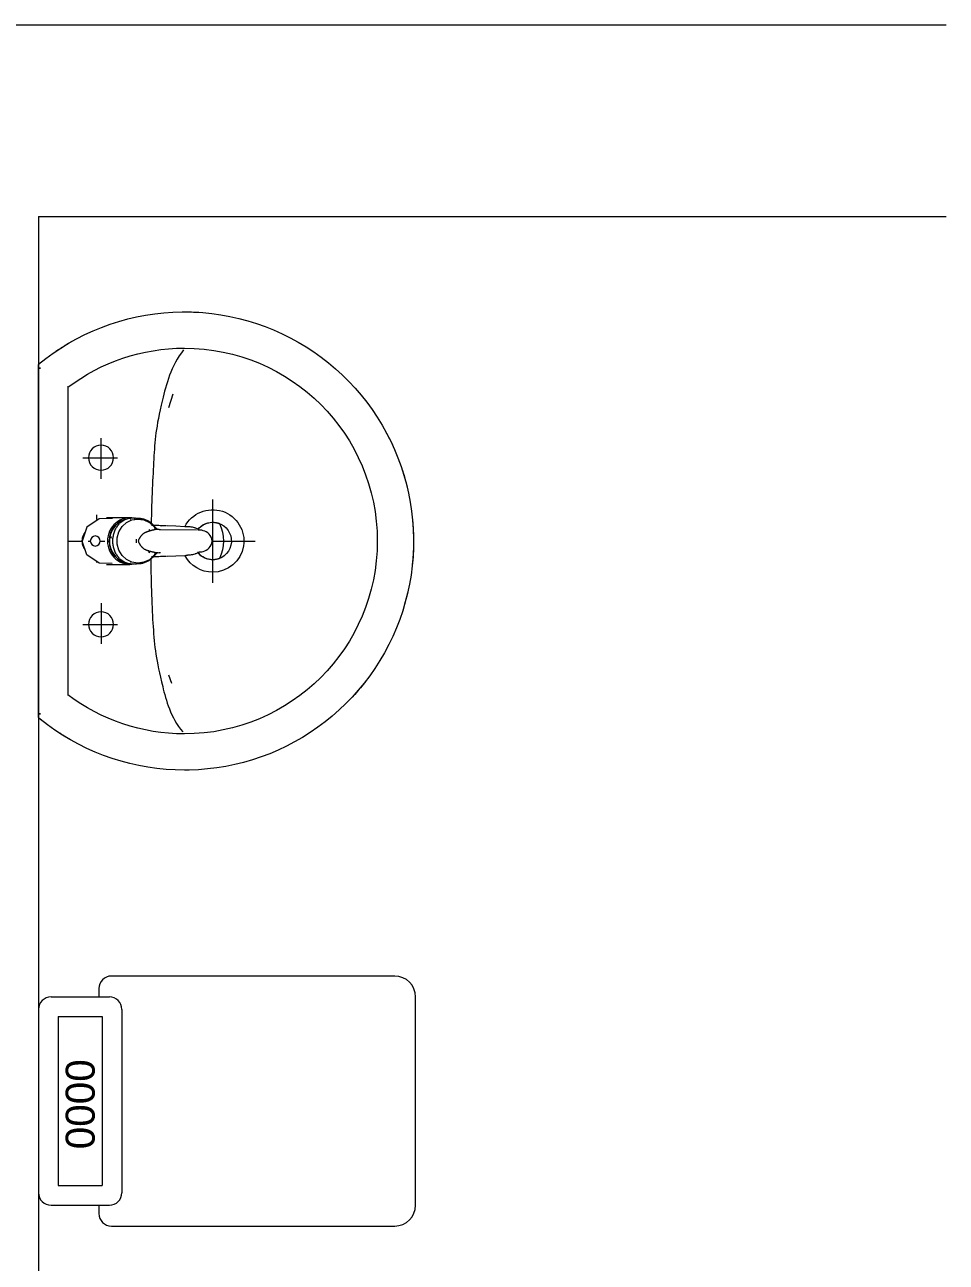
# Model space of a CAD drawing. Header units: millimetres. Extents: x -160614 to 59925, y -157025 to 0.
# Drawn here: x -32469 to -31363, y -95678 to -94193 of the extents above; entities that cross this region are included whole.
import ezdxf

# ---------------------------------------------------------------- set-up
doc = ezdxf.new("R2010")
doc.units = ezdxf.units.MM
doc.header["$LTSCALE"] = 8
for name, color, linetype, lineweight in [('72_EGR_EQP_TAG', 9, 'Continuous', 5), ('LOADING', 9, 'Continuous', 5), ('P-SANR-FIXT', 9, 'Continuous', 18), ('P-SANR-FIXT-1', 9, 'Continuous', 13), ('Walls', 9, 'Continuous', 5)]:
    doc.layers.add(name, color=color, linetype=linetype, lineweight=lineweight)
doc.styles.get("Standard").update_dxf_attribs({"font": 'ARIALUNI.TTF'})

# ---------------------------------------------------------------- blocks, each defined once
blk = doc.blocks.new('FP_138-161_A_00_GFL_-0_080_Einreichung_Grundrisse_100')
at = {"layer": 'P-SANR-FIXT'}
blk.add_line((-0.004394695030016919, -0.00194780120167095), (-0.004476241683936451, -0.00213040681545649), dxfattribs=at)
at = {"layer": 'P-SANR-FIXT', "flags": 128}
blk.add_lwpolyline([(-0.005662685870824635, -0.003723925089978934), (-0.005814244279040736, -0.003854403884618864), (-0.005970899216820908, -0.003978717590306883)], dxfattribs=at)
blk = doc.blocks.new('FP_139-161_A_00_GFL_-0_080_Einreichung_Grundrisse_100')
at = {"layer": 'P-SANR-FIXT'}
blk.add_line((0.004499497789077237, -0.002179121721509046), (0.004415984456107708, -0.001997407137152868), dxfattribs=at)
at = {"layer": 'P-SANR-FIXT', "flags": 128}
blk.add_lwpolyline([(0.006014022793157779, -0.004011188279545513), (0.005856034879865502, -0.003888573083877623), (0.005703076640111317, -0.003759738135830594)], dxfattribs=at)
blk = doc.blocks.new('IS_Ceraplus_B8204_BIM_BG _1_ - B8204AA - CERAPLUS single lever basin mixer with pop-up waste-V137-161_A_00_GFL_-0_080_Einreichung_Grundrisse_100')
at = {"layer": 'P-SANR-FIXT-1'}
h = blk.add_hatch(dxfattribs=at)
h.set_pattern_fill('FP_26', color=256, style=0, pattern_type=2)
h.set_pattern_definition([(225, (0.009000000000014552, 0), (0.01060660171779821, -0.01060660171779821), []), (315, (0.009000000000014552, 0), (0.01060660171779821, 0.01060660171779821), [])])
h.paths.add_polyline_path([(0.005554550867600483, -0.002026639624205018), (0.005821062833433643, -0.002373964780247206), (0.005786139623296549, -0.002062628863143345)])
h.paths.add_polyline_path([(0.007025513912822134, -0.00394363598718428), (0.008822607633874213, -0.004473407179375499), (0.008386571400478715, -0.00430804474967772)])
at = {"layer": 'LOADING'}
for p, q in [((-0.02800000000002001, -7.094901661730546e-07), (-0.0280000000001337, -0.02807878159904931)), ((0.02799999999990632, -0.02807878159904931), (0.02799999999990632, -7.094901661730546e-07)), ((-0.02624608875635204, -0.02823997937878175), (-0.0262503552517046, -0.02871511967447304)), ((0.0262436803335504, -0.0293094107912566), (0.02625035525159092, -0.02871511967447304)), ((0.02625035525159092, -0.02871511967447304), (0.02624608875623835, -0.02823997937878175)), ((-0.02744217708334418, -0.033672056461171), (-0.02709248216854121, -0.03917681506203508)), ((0.02709248212056536, -0.03917681581594934), (0.02744217708334418, -0.03367205645974991)), ((-0.01374600754968469, -0.05116886718968772), (-0.01285918127678087, -0.05169247474026406)), ((0.01237329889625016, -0.05195989820737168), (0.01326948255677962, -0.05145605384132068)), ((0.01849492953044773, -0.06183813938258709), (0.01901951810407354, -0.05392410679797877)), ((0.01904316827597086, -0.05392852598293985), (0.01878260610328653, -0.05605849764236837)), ((0.01399032919209731, -0.0646557920226769), (0.01326989744200091, -0.1077212671705752))]:
    blk.add_line(p, q, dxfattribs=at)
at = {"layer": 'LOADING', "flags": 128}
for points in [[(-0.02718407927909539, -0.006900639847287948), (-0.02662958245628033, 0.009000456247633792), (-0.0164579870642001, 0.02356464834969074), (0, 0.02912767471400457)], [(0.0271959938843338, -0.006937612197646104), (0.02662958245628033, 0.009000456247633792), (0.0164579870642001, 0.02356464834969074), (0, 0.02912767471400457)], [(-0.01756341427039843, -0.05682409380540321), (-0.02239071247424818, -0.05133266966601013), (-0.02542364434441424, -0.04476079803140465), (-0.02641904647737192, -0.03763519570645713), (-0.02532162602449262, -0.03051776465775902), (-0.02215062610923724, -0.02400382039155602), (-0.01722618697306189, -0.01859112576181587), (-0.01092082438719899, -0.01472201471949575), (-0.003739980431532786, -0.01270676090700817), (0.003740643928836107, -0.01270696951007722), (0.01092130046697548, -0.01472259089018735), (0.01722634108011789, -0.01859193404055759), (0.02215041632143766, -0.02400467696998021), (0.02529900119850481, -0.03052681660545886), (0.02641905893131025, -0.03763561674423954), (0.02542356327705875, -0.04476111192445842), (0.02239060541398885, -0.0513328548275922), (0.01756331503702313, -0.05682419198711841)], [(-0.02708641371361864, -0.03926946783087715), (-0.0269944574430383, -0.04031244910078158), (-0.02685919132602521, -0.04135101913334438), (-0.02668083794890208, -0.0423835013302778), (-0.02645969064144538, -0.04340822976024583), (-0.02619611287002499, -0.04442355204832893), (-0.02589053748795322, -0.04542783222251501), (-0.02554346585304756, -0.04641945350772403), (-0.02515546681433989, -0.0473968210608291), (-0.02472717557486703, -0.04835836464019394), (-0.02425929243872815, -0.04930254120313293), (-0.02375258144616055, -0.050227837427542), (-0.0232078689057289, -0.05113277215320977), (-0.02262604182874384, -0.05201589873905732), (-0.02200804627455, -0.05287580733471486), (-0.0213548856104353, -0.05371112706393433), (-0.02066761869525635, -0.0545205281190988), (-0.01994735799041791, -0.05530272376591938), (-0.01919526760400458, -0.05605647225792154), (-0.01841256127511315, -0.0567805786606641), (-0.0176005002998636, -0.05747389658694146), (-0.01732254865589766, -0.05769874063702218)], [(0.01732258644688045, -0.05769874035274825), (0.0181441766004582, -0.05701596801060305), (0.01893684423532704, -0.05630203486072105), (0.01969931261987767, -0.05555807068037666), (0.0204303518744382, -0.05478525435415804), (0.02112878106288463, -0.05398481216911932), (0.02179347022797629, -0.05315801602040438), (0.02242334236825627, -0.05230618152688749), (0.02301737534912718, -0.05143066605648983), (0.02357460374560105, -0.05053286666202439), (0.02409412060694649, -0.04961421792705778), (0.02457507914175494, -0.04867618972394894), (0.02501669431399023, -0.04772028488469005), (0.02541824434376849, -0.04674803678761918), (0.02577907210752528, -0.04576100686227846), (0.0260985864297254, -0.04476078201656719), (0.02637626325895326, -0.04374897199102179), (0.02661164672360883, -0.04272720664482677), (0.02680435005856907, -0.04169713318077584), (0.02695405639974524, -0.04066041331543602), (0.02706051943982857, -0.03961872040315484), (0.02708657089237931, -0.03926761467647566)], [(-0.01897107779916496, -0.05391369600658891), (-0.01850983565930164, -0.0614954548009905), (-0.01849492953056142, -0.06183813938258709)], [(-0.01617637413380635, -0.05786165424086676), (-0.01561317631569636, -0.05798976271961465), (-0.01506955482363992, -0.05814360906219918), (-0.01457182822264258, -0.05833205916707129), (-0.01416791465737788, -0.05856183984207064), (-0.01390865258326812, -0.0588258118384033), (-0.0137693534054506, -0.05910189831485013)], [(-0.01376555996534989, -0.05910187049556725), (-0.01393598678214403, -0.06119111183932091), (-0.01401389031559575, -0.0632844535912227)], [(0.01401389029967959, -0.06328445253080872), (0.01393598676224883, -0.06119111130959709), (0.01376556000661822, -0.05910187049619253)], [(0.0137693526143039, -0.05910190015731587), (0.01390865155713072, -0.05882581335833947), (0.01416791315557475, -0.05856184095529215), (0.01457182668264068, -0.05833205986459689), (0.01506955365334761, -0.05814360943929842), (0.01561317570121901, -0.05798976287388768), (0.01617637413380635, -0.05786165424086676)], [(0.01714789321488297, -0.05781078892778169), (0.0174459904970945, -0.05747924581771713), (0.01755935848575518, -0.0568222691011897)], [(-0.01806797516178449, -0.07283816683917621), (-0.01765829476869385, -0.08297763435609795), (-0.01721926808045282, -0.09384210232315127)], [(0.01721926810148489, -0.0938421018020108), (0.0176582680339834, -0.08297829593817596), (0.01806797470874244, -0.07283817812634652)], [(0.018386353391179, -0.06505767595626821), (0.01838337996832706, -0.06515810179115533), (0.01838269272252546, -0.0651826450543922), (0.01838120339436955, -0.06523515165645222), (0.01837766560777254, -0.0653507493944403), (0.01837227913188144, -0.06549931041837453)], [(-0.01288137765720876, -0.1142312166653028), (-0.01241889035236454, -0.1160968944583374), (-0.01175608862615718, -0.1179259545745026), (-0.01087938622254114, -0.1197013359319499), (-0.009763852792843863, -0.1213948321198473), (-0.008377473448490491, -0.1229683674197872), (-0.006700232349658108, -0.1243724598234053), (-0.004718576053164725, -0.1255175316945838), (-0.002452343672302959, -0.1262847699003373), (-3.073853349633282e-08, -0.1265706295598079)], [(2.319211489520967e-10, -0.1265706268623603), (0.002452317766369561, -0.1262847733250965), (0.004718555800309332, -0.1255175387621534), (0.006700217450998025, -0.1243724683056939), (0.008377463107649419, -0.1229683757274529), (0.009763846275518517, -0.1213948393370288), (0.01087938258876875, -0.1197013415086303), (0.01175608698736141, -0.1179259581461451), (0.01241888997856222, -0.1160968958074591), (0.01288137792494126, -0.1142312156553658)]]:
    blk.add_lwpolyline(points, dxfattribs=at)
at = {"layer": 'LOADING'}
for centre, radius, start, end in [((0, 0.0134992905099125), 0.006025765220412883, 0, 180), ((0, 0.0134992905099125), 0.006025765220412883, 180, 0), ((-0.009000000000014552, -7.094901093296357e-07), 0.005000000000000005, 299.9999999987071, 315), ((0.009000000000014552, -7.094901093296357e-07), 0.004999999999999998, 225, 240.0000000012928)]:
    blk.add_arc(centre, radius, start, end, dxfattribs=at)
for centre, major_axis, ratio, start_param, end_param in [((0, -0.02807878159899246), (-0.02799999999999998, 6.358738971846956e-16), 0.9612616959384462, 4.7123889803847, 6.472910334797023), ((0, -0.02867555397989463), (0.02674999999999822, 0), 0.9612616959384466, 1.570796326794897, 3.036556239460642), ((0, -0.02867555397989463), (-0.02625000000000001, 2.93040892887985e-16), 0.9612616959384463, 4.712388980384691, 5.759586531581287), ((0, -0.02807878159899246), (0.02799999999999999, 0), 0.9612616959384462, 6.093357296000174, 7.853981633974483), ((0, -0.02867555397989463), (0.02674999999999821, 0), 0.9612616959384469, 0.1050993249010082, 1.57079632679489), ((0, -0.02867555397989463), (0.02625, 0), 0.9612616959384475, 0.5235987755982933, 1.570796326794893), ((0, -0.02867555397989463), (0.02625000000000003, 0), 0.9612616959384451, 2.625647834980207, 2.791755798915415), ((0, -0.02867555397989463), (0.02625, 0), 0.9612616959384477, 0.349919457827535, 0.5159448186095733), ((0, -0.03206103487133305), (0.02749330599192514, 0), 0.9612616959384471, 3.141823132461865, 3.202700717695864), ((0, -0.03206103487133305), (0.02749330599192514, 0), 0.9612616959384466, 3.239313163145276, 3.439416783341088), ((0, -0.02807878159899246), (0.02799999999999997, 0), 0.9612616959384473, 3.3712214098903, 3.483333880166375), ((0, -0.02867555397989463), (0.02674999999999823, 0), 0.9612616959384455, 6.059374318182181, 6.108652381980141), ((0, -0.03206103487133305), (0.02749330599192513, 0), 0.9612616959384475, 5.985527333279863, 6.185454715810301), ((0, -0.02807878159899246), (0.02799999999999999, 0), 0.9612616959384468, 5.941070087634545, 6.053439653220978), ((0, -0.03206103487133305), (0.02749330599192513, 0), 0.9612616959384475, 6.222066370806771, 6.282954828307503), ((0, -0.03119436893263128), (0.02482021330535914, 0), 0.9612616959384453, 4.111946681775431, 4.191073457840477), ((0, -0.02807878159899246), (0.02799999999999996, 0), 0.961261695938448, 4.20243129934441, 4.259552191867304), ((0, -0.02867555397989463), (0.02625000000000003, 0), 0.9612616959384451, 4.169224904136824, 4.23249976434092), ((0, -0.02807878159899246), (0.02799999999999998, 0), 0.9612616959384476, 5.172057477128001, 5.222265369246815)]:
    blk.add_ellipse(centre, major_axis=major_axis, ratio=ratio, start_param=start_param, end_param=end_param, dxfattribs=at)
for points, knots in [([(0.02103266886558686, -0.01570678707093975), (0.02077687913310911, -0.01543552276348237), (0.0202523376657382, -0.01490434820203745), (0.01915456693620854, -0.01389456894378327), (0.01769350985296114, -0.01272613313318516), (0.01612201293119142, -0.01168022412997516), (0.01480308175598566, -0.01091550780421358), (0.01378394774769731, -0.01037643518515097), (0.01273667922771438, -0.009876189246824651), (0.01130656111570261, -0.009267497914663636), (0.008721121564235546, -0.008352364234099241), (0.004841990518002603, -0.007470214428622057), (4.691286676461459e-06, -0.007095565625377276), (-0.00483279994887198, -0.007468761790164535), (-0.00871553860486074, -0.008350578011913967), (-0.01130320613833646, -0.009266149606673935), (-0.01273394503959935, -0.009874943660747704), (-0.01378131783553727, -0.01037512789287121), (-0.01479999512639552, -0.01091383108706623), (-0.01611770692932168, -0.01167759361999288), (-0.01768713461513016, -0.01272160091542673), (-0.01914659728777224, -0.0138878234895401), (-0.02024391127167746, -0.01489624814985291), (-0.02076856429914642, -0.0154270167525965), (-0.02102449694473307, -0.0156981704646455)], [0.2222222222222222, 0.2222222222222222, 0.2222222222222222, 0.2222222222222222, 0.2361111111111111, 0.25, 0.2777777777777778, 0.3055555555555556, 0.3194444444444444, 0.3333333333333333, 0.3472222222222222, 0.361111111111111, 0.3888888888888888, 0.4444444444444444, 0.5, 0.5555555555555556, 0.6111111111111112, 0.6388888888888888, 0.6527777777777777, 0.6666666666666666, 0.6805555555555556, 0.6944444444444444, 0.7222222222222222, 0.75, 0.7638888888888888, 0.7777777777777778, 0.7777777777777778, 0.7777777777777778, 0.7777777777777778]), ([(-0.02146705301026941, -0.01617980712296685), (-0.02157008972994845, -0.01629497692579207), (-0.02191754676596247, -0.01669073445856384), (-0.02272328224444209, -0.01766880357035916), (-0.02379860212158746, -0.01917513889810607), (-0.02491197458573424, -0.02109713766424193), (-0.02583919618155051, -0.02313320345433567), (-0.02657112276381213, -0.02526935206111602), (-0.02727672081357468, -0.02821583468755762), (-0.02749286904031578, -0.03051413367285249), (-0.02749329407527057, -0.03206122274883683)], [0.785903514320768, 0.785903514320768, 0.785903514320768, 0.785903514320768, 0.7916666666666667, 0.8055555555555556, 0.8333333333333333, 0.861111111111111, 0.8888888888888888, 0.9166666666666666, 0.9444444444444444, 1, 1, 1, 1]), ([(0.02749329407515688, -0.03206122274883683), (0.02749286734228917, -0.03051397485324969), (0.02727666021542063, -0.02821584657493759), (0.02657140888118192, -0.02527045553546259), (0.02583997033548258, -0.02313528460092584), (0.02491396443815574, -0.02110118635681602), (0.02380277825136545, -0.01918179528240671), (0.02272952321698085, -0.01767704729718389), (0.02192285798128069, -0.01669691483618863), (0.02157353491304548, -0.01629880172771436), (0.0214683723103235, -0.01618123521069492)], [0, 0, 0, 0, 0.05555555555555555, 0.08333333333333333, 0.1111111111111111, 0.1388888888888889, 0.1666666666666667, 0.1944444444444444, 0.2083333333333333, 0.2142181235747584, 0.2142181235747584, 0.2142181235747584, 0.2142181235747584]), ([(0, -0.03779077110516482), (-0.0004632134048279113, -0.03802880991679558), (-0.001160322151008586, -0.03839382423444704), (-0.002089779850166451, -0.03889484280352917), (-0.002781970437467862, -0.03928093193053428), (-0.003480657214254279, -0.03966471110129532), (-0.00418113981913848, -0.0400485813341902), (-0.004863641866450052, -0.0404505673229778), (-0.005510378917961134, -0.04088613104727301), (-0.00611651515646372, -0.04136536178685901), (-0.00669450991551912, -0.04187417328330412), (-0.007244890481615585, -0.04240492754394154), (-0.007767958466160962, -0.04294878489349685), (-0.008276356059468526, -0.04349526414307547), (-0.008764686754034301, -0.04405339186592983), (-0.009215429086111726, -0.0446352237520955), (-0.009618498015015575, -0.04524916065264506), (-0.009958148370969866, -0.04591519373400388), (-0.01025259618802465, -0.04662078637898048), (-0.01047909599196828, -0.04722149779360052), (-0.01065770377465469, -0.04769967586133816), (-0.01079338910017213, -0.04805323083888879), (-0.01092908322539188, -0.04840358581344617), (-0.01110510810713095, -0.04887251842620799), (-0.01140334439924118, -0.04969399451272238), (-0.01180013994360252, -0.05087116235114308), (-0.01215613292197304, -0.05205435344095122), (-0.01241772448292977, -0.05300412183299841), (-0.01260473788568106, -0.05371367322084097), (-0.01277655043918458, -0.05443281530341437), (-0.01293447000705328, -0.05515976147415813), (-0.01308608185479443, -0.05587715884217914), (-0.01323684086844423, -0.05656789666375062), (-0.01338498067696037, -0.05722946196323164), (-0.01357002312977329, -0.0580892452774151), (-0.01369343720784855, -0.05870432436125839), (-0.01376561725271586, -0.05910166973376363)], [0, 0, 0, 0, 0.05555555555555555, 0.08333333333333333, 0.1111111111111111, 0.1388888888888889, 0.1666666666666667, 0.1944444444444444, 0.2222222222222222, 0.25, 0.2777777777777778, 0.3055555555555556, 0.3333333333333333, 0.361111111111111, 0.3888888888888888, 0.4166666666666666, 0.4444444444444444, 0.4722222222222222, 0.5, 0.5277777777777778, 0.5416666666666667, 0.5555555555555556, 0.5694444444444444, 0.5833333333333334, 0.6111111111111112, 0.6666666666666666, 0.7222222222222222, 0.75, 0.7777777777777778, 0.8055555555555556, 0.8333333333333333, 0.861111111111111, 0.8888888888888888, 0.9166666666666666, 0.9444444444444444, 1, 1, 1, 1]), ([(0, -0.03571923195295312), (-0.000555142782332041, -0.03572276471294344), (-0.00127592645662844, -0.03570658234400526), (-0.001995060805484172, -0.03566293619803673), (-0.002160203049925258, -0.03565148406755725)], [0, 0, 0, 0, 0.1, 0.1298359303239694, 0.1298359303239694, 0.1298359303239694, 0.1298359303239694]), ([(0.002160307433655362, -0.03565147683775649), (0.001995130602381323, -0.03566293196934112), (0.00127596151560283, -0.03570658156252193), (0.0005551429430852295, -0.03572276471794567), (0, -0.03571923195295312)], [0.870157821001553, 0.870157821001553, 0.870157821001553, 0.870157821001553, 0.9, 1, 1, 1, 1]), ([(0.01376561537051657, -0.05910165121622413), (0.01369343522935651, -0.05870430672109705), (0.0135700211025096, -0.0580892289675603), (0.01338497874098721, -0.05722944745679115), (0.01323683907151008, -0.05656788352177955), (0.01308608025954072, -0.05587714708838121), (0.01293446866668546, -0.05515975112984961), (0.0127765494024743, -0.05443280637382486), (0.01260473720606115, -0.05371366569391967), (0.01241772421076348, -0.05300411569777452), (0.01215613326792209, -0.0520543491466583), (0.01180014110855154, -0.0508711604330756), (0.01140334687977429, -0.0496939946183943), (0.01110511150932325, -0.04887252005147502), (0.01092908703981266, -0.04840358844268167), (0.01079339315936068, -0.04805323428723796), (0.01065770793661613, -0.04769968028364246), (0.01047910008912822, -0.04722150373237355), (0.01025259997652483, -0.04662079442715594), (0.009958151808518778, -0.04591520420996176), (0.009618501636282417, -0.04524917290495978), (0.009215433744657275, -0.04463523689940985), (0.008764692946101604, -0.0440534054578734), (0.008276364176140305, -0.04349527785512919), (0.007767968641246625, -0.04294879858417744), (0.007244902743764214, -0.04240494133125594), (0.006694524496538179, -0.04187418710006341), (0.006116532290434407, -0.04136537520491856), (0.005510399032232272, -0.04088614356857079), (0.004863665038669751, -0.04045057739017466), (0.004181166111266066, -0.0400485878337804), (0.003480687196883991, -0.03966471424678275), (0.002782005198469051, -0.03928093334445748), (0.002089820564833644, -0.03889484430652601), (0.00116037184329798, -0.03839382694008009), (0.0004632711035128523, -0.03802881512160639), (6.352934178721625e-08, -0.03779077864413694)], [0, 0, 0, 0, 0.05555555555555555, 0.08333333333333333, 0.1111111111111111, 0.1388888888888889, 0.1666666666666667, 0.1944444444444444, 0.2222222222222222, 0.25, 0.2777777777777778, 0.3333333333333333, 0.3888888888888888, 0.4166666666666666, 0.4305555555555555, 0.4444444444444444, 0.4583333333333333, 0.4722222222222222, 0.5, 0.5277777777777778, 0.5555555555555556, 0.5833333333333334, 0.6111111111111112, 0.6388888888888888, 0.6666666666666666, 0.6944444444444444, 0.7222222222222222, 0.75, 0.7777777777777778, 0.8055555555555556, 0.8333333333333333, 0.861111111111111, 0.8888888888888888, 0.9166666666666666, 0.9444444444444444, 1, 1, 1, 1]), ([(-0.01881770309262265, -0.05382982001987102), (-0.0187783195136717, -0.05466202087211514), (-0.01861464141848046, -0.05820784759208664), (-0.01846702175510018, -0.06186046033036519), (-0.01837646486217182, -0.06461540973452884)], [0.6724020536900086, 0.6724020536900086, 0.6724020536900086, 0.6724020536900086, 0.75, 1, 1, 1, 1]), ([(-0.01617654693995974, -0.05786156500346351), (-0.01622275406816698, -0.05782592730156466), (-0.01631480891342107, -0.05775524761099859), (-0.01645280217110212, -0.05765086007335185), (-0.01658883345362483, -0.05754425302819755), (-0.01672646421786794, -0.05743804307894607), (-0.01686808999988898, -0.0573374822646997), (-0.01700974812877121, -0.05723765213122078), (-0.01715041413319796, -0.05713708046920374), (-0.01733644933278811, -0.05700151210567128), (-0.01747228917292887, -0.05689545660231943), (-0.01755932554681294, -0.05682103892854684)], [0, 0, 0, 0, 0.1, 0.2, 0.3, 0.4, 0.5, 0.6, 0.7, 0.8, 1, 1, 1, 1]), ([(-0.01479817155075125, -0.05869900945913287), (-0.01502495211911992, -0.05861459942389047), (-0.01590283487439592, -0.05828275939381911), (-0.01667838091441354, -0.05797391202696645), (-0.01720568706105041, -0.05776635466236257)], [0.8, 0.8, 0.8, 0.8, 0.85, 1, 1, 1, 1]), ([(0.01405268416465333, -0.0612880758280312), (0.01412017932443632, -0.06113298910321419), (0.01426613668490972, -0.06082760645938379), (0.01451716583233065, -0.06038563670210806), (0.01480174516666466, -0.05996430308550771), (0.01506294094542682, -0.05963188577169376), (0.01528400635652361, -0.05937562350663939), (0.01545653647769996, -0.05918885438575217), (0.01563607675041112, -0.05900915181877053), (0.01582263530349337, -0.05883837020741112), (0.01601462126461684, -0.05867572077164596), (0.01627554631897965, -0.05846669212843381), (0.0164747419263449, -0.05831739222685428), (0.01660741599141602, -0.05821979530588806)], [0.3333333333333333, 0.3333333333333333, 0.3333333333333333, 0.3333333333333333, 0.4166666666666666, 0.5, 0.5833333333333333, 0.6666666666666666, 0.7083333333333333, 0.75, 0.7916666666666667, 0.8333333333333334, 0.875, 0.9166666666666667, 1, 1, 1, 1]), ([(0.01755928396744366, -0.0568210744792168), (0.01747224931716573, -0.05689548853001725), (0.01733641283942688, -0.05700153941705821), (0.01715038311203898, -0.05713710273198558), (0.01700972157777869, -0.05723767098749022), (0.01686806806856112, -0.05733749785940745), (0.01672644701147874, -0.05743805549946046), (0.01658882093977354, -0.05754426217379205), (0.01645279426247725, -0.05765086591912905), (0.01631480558796738, -0.05775525014524874), (0.01622275375314075, -0.05782592751484117), (0.01617654812037017, -0.05786156401848075)], [0, 0, 0, 0, 0.2, 0.3, 0.4, 0.5, 0.6, 0.7, 0.8, 0.9, 1, 1, 1, 1]), ([(0.01837646486217182, -0.06461540973452884), (0.01846702175510018, -0.06186046033036519), (0.01861462367162403, -0.05820828670658784), (0.01877828015938121, -0.05466287342721898), (0.01881764312747691, -0.0538310871363592)], [0, 0, 0, 0, 0.25, 0.3275585627182697, 0.3275585627182697, 0.3275585627182697, 0.3275585627182697]), ([(-0.01310850476420455, -0.111599521315668), (-0.01318400557636323, -0.1114755283327895), (-0.01351671554823497, -0.1109157914440289), (-0.01406029948839205, -0.10989930618166), (-0.01470142244465933, -0.1085566825142905), (-0.01526492814139147, -0.107199584080945), (-0.01589288057243721, -0.1053428390898148), (-0.01673735575229784, -0.1020500193000657), (-0.01706961329171008, -0.09920109929589671), (-0.01709863076007423, -0.09726978171369183)], [0.4856714903910411, 0.4856714903910411, 0.4856714903910411, 0.4856714903910411, 0.5, 0.55, 0.6, 0.6499999999999999, 0.7, 0.8, 1, 1, 1, 1]), ([(0.01310857708881485, -0.1115995916584325), (0.01331587342303919, -0.1112591668289724), (0.01370037281776604, -0.110584261299266), (0.01422125496992521, -0.1095623113685065), (0.01474889048665773, -0.108443835003925), (0.01526490899425426, -0.1071991698249803), (0.01589302264710568, -0.1053426443181706), (0.01673734984615294, -0.102049692992523), (0.0170696292749426, -0.0992009739952664), (0.01709863076007423, -0.09726978171369183)], [-0.5143370822571338, -0.5143370822571338, -0.5143370822571338, -0.5143370822571338, -0.475, -0.4375, -0.4, -0.35, -0.3, -0.2, 0, 0, 0, 0]), ([(-0.01324422979871542, -0.1091218119053678), (-0.01323419911136625, -0.1095843938553571), (-0.01321668032028356, -0.1102719458797878), (-0.01318870051750309, -0.1110618293479888), (-0.01316945263158686, -0.1115086616514418), (-0.01315288971466089, -0.1118382599701704), (-0.01313409952376787, -0.1121664540584106), (-0.01311284607606922, -0.1124934939579134), (-0.01308825362571042, -0.1128133307831831), (-0.0130591746888058, -0.1131202854592743), (-0.01302467742402769, -0.1134134986559161), (-0.0129709896013992, -0.1137916998134756), (-0.01292066157259342, -0.1140594400679902), (-0.01288142466466979, -0.1142310363613319)], [0.2, 0.2, 0.2, 0.2, 0.4, 0.5, 0.55, 0.6, 0.6499999999999999, 0.7, 0.75, 0.8, 0.8500000000000001, 0.9, 1, 1, 1, 1]), ([(0.01288142473617881, -0.1142310363622983), (0.01292066164967309, -0.1140594398216308), (0.01297098968564114, -0.1137916992074111), (0.01302467751622771, -0.1134134975935126), (0.0130591747863491, -0.1131202840650758), (0.01308825372791489, -0.112813329072651), (0.01311284618225272, -0.1124934919451448), (0.01313409963427148, -0.1121664517516479), (0.01315288982880247, -0.1118382573674808), (0.01316945275164016, -0.1115086587614655), (0.01318870064721978, -0.1110618260905198), (0.01321668045329716, -0.1102719419535561), (0.01323419922846369, -0.1095843891826007), (0.01324422991115171, -0.1091218067654722)], [0, 0, 0, 0, 0.1, 0.15, 0.2, 0.25, 0.3, 0.35, 0.4, 0.45, 0.5, 0.6, 0.8, 0.8, 0.8, 0.8])]:
    blk.add_open_spline(points, degree=3, knots=knots, dxfattribs=at)
for points in [[(-0.01720559957061596, -0.05776621393579262), (-0.01710781510439574, -0.05784322085395388), (-0.01690920727094181, -0.05799472415122864), (-0.01670790045454851, -0.05814450841376129), (-0.01660741599198445, -0.058219795305547)], [(-0.01617654693995974, -0.05786156500346351), (-0.01624302599668681, -0.05792981946575537), (-0.01636204795340745, -0.05805151460668867), (-0.01649793759463591, -0.0581829789040853), (-0.01658830232327091, -0.05825295160497035), (-0.0166104426638185, -0.05824443442531901), (-0.01660741599141602, -0.05821979530588806)], [(-0.01660741599141602, -0.05821979530588806), (-0.01628411393278384, -0.05845980582068933), (-0.01563941828601401, -0.05895578649978006), (-0.01483204438613939, -0.05987624956100035), (-0.0141894583755402, -0.06091146253066881), (-0.01388865738488221, -0.06166650716397726), (-0.01376918157166074, -0.06205343950051656)], [(0.01720578215986279, -0.05776631789808562), (0.01677077099986946, -0.05793639377952786), (0.01582308695253687, -0.05831267118605865), (0.01469451155787738, -0.05874337481833436), (0.01409144571755405, -0.05895930334224886)], [(0.01660741599141602, -0.0582197953059449), (0.0166104426638185, -0.05824443442531901), (0.01658830232327091, -0.05825295160497035), (0.01649793759463591, -0.0581829789040853), (0.01636204795340745, -0.05805151460668867), (0.01624302599668681, -0.05792981946575537), (0.01617654693995974, -0.05786156500346351)], [(0.01660741599198445, -0.058219795305547), (0.01666039433769129, -0.05818013522053889), (0.0167664036109727, -0.05810103523697308), (0.01687212999388521, -0.05802180840942128), (0.01692474300966751, -0.05798208432878482)], [(0.01692506796041471, -0.05798175280176565), (0.01700197514765023, -0.05791894733806657), (0.01707149905428196, -0.05786573454827248), (0.01714789321488297, -0.05781078892778169)], [(-0.01837646305591534, -0.0646154646829018), (-0.01833586464726977, -0.06586045437654775), (-0.01824555642440373, -0.06836275227652777), (-0.01814738109931113, -0.07086748489302863), (-0.01809746183232619, -0.07210866812931727)], [(-0.01398300369464778, -0.0632856069159402), (-0.01400706704419008, -0.06328651576359334), (-0.01401844362510474, -0.06328610175449967), (-0.01401219713704904, -0.06328442286206837)], [(-0.01398870342086411, -0.06464590209492371), (-0.01399280608359277, -0.06441897005095143), (-0.01400100082003064, -0.06396523290334244), (-0.01400865277116736, -0.06351139355001578), (-0.01401219696970202, -0.06328443083720003)], [(0.01401219713682167, -0.06328442286206837), (0.01401933601039218, -0.06328634160433921), (0.01400354326676734, -0.06328661696392146), (0.01397188964710949, -0.06328513296261917)], [(0.01401219703109291, -0.06328442690528391), (0.01400863086894333, -0.06351279625448569), (0.01400092803123698, -0.06396944222484535), (0.01399267926319681, -0.06442599398752691), (0.01398855108118369, -0.06465432794345816)], [(0.01809765933262497, -0.0721037798569455), (0.01814754252848161, -0.07086338615386012), (0.01824564748142166, -0.0683602867487707), (0.01833589065176966, -0.06585964109751785), (0.01837646305591534, -0.0646154646829018)], [(-0.0172192363186241, -0.09384200884301208), (-0.01719601918932767, -0.09441816141543313), (-0.01715394651716906, -0.0955630691774445), (-0.01711759459510631, -0.09670131956374917), (-0.01709863076007423, -0.09726978171369183)], [(0.01709863076007423, -0.09726978171369183), (0.01711759459794848, -0.09670131947518712), (0.01715394652558189, -0.09556306891437316), (0.01719601920558489, -0.09441816098063782), (0.01721923633965616, -0.09384200832187162)]]:
    blk.add_open_spline(points, degree=3, dxfattribs=at)
for name in ['FP_138-161_A_00_GFL_-0_080_Einreichung_Grundrisse_100', 'FP_139-161_A_00_GFL_-0_080_Einreichung_Grundrisse_100']:
    blk.add_blockref(name, (0, 0), dxfattribs=at)
blk = doc.blocks.new('_100_WB_KER_REN_55x45x18 - _100_WB_KER_REN_55x45x18-V63-161_A_00_GFL_-0_080_Einreichung_Grundrisse_100')
at = {"layer": 'LOADING'}
for p, q in [((-0.2075458781816906, 0.2250000000000227), (-0.2075458781816906, 0.2226983162910301)), ((0.2074459890337721, 0.2250000000000227), (-0.2074459890337721, 0.2250000000000227)), ((0.2075458781816906, 0.2226983162910301), (0.2075458781816906, 0.2250000000000227)), ((-0.1855454659906854, 0.1898948464353225), (0.1855454659906854, 0.1898948464353225)), ((0, 0.1898948464353225), (0, 0.1723552407273701)), ((-0.1000000000000227, 0.1719899999999939), (-0.1000000000000227, 0.1302600000000211)), ((0, 0.1655608078979753), (0, 0.1628057697121221)), ((0.1000000000000227, 0.1719899999999939), (0.1000000000000227, 0.1302600000000211)), ((-0.07442700000001423, 0.1500000000000341), (-0.1234129999999141, 0.1500000000000341)), ((-0.02589784063957268, 0.1550000000000296), (-0.03148799999996754, 0.1550000000000296)), ((0, 0.1509374618796642), (0, 0.1454370573289339)), ((0.0259649999999283, 0.1550000000000296), (0.02479466251008944, 0.1550000000000296)), ((0.07442600000001676, 0.1500000000000341), (0.1234130000000278, 0.1500000000000341)), ((0, 0.1422088711732954), (0, 0.1399298908244759)), ((-0.1763004543943225, 0.06374837432650793), (-0.1598056270072448, 0.06922900100425977)), ((0.1604518431025781, 0.06906043189417232), (0.1706957586815179, 0.06564759550764165)), ((-0.04999999999995453, 0.01608800000002475), (0.04999999999995453, 0.01608800000002475)), ((0, 0.01680169705804246), (0, -0.03483182975537602))]:
    blk.add_line(p, q, dxfattribs=at)
at = {"layer": 'LOADING', "flags": 128}
for points in [[(-0.2121320343560456, 0.2249999999999659), (-0.2189604848374529, 0.2163769998520593), (-0.2254386452520976, 0.207487831996275), (-0.2315561519254743, 0.19834671720497), (-0.2373032181516237, 0.1889682793116663), (-0.2426706498508793, 0.1793675218165163), (-0.2476498602773063, 0.1695598038833168), (-0.2522328837565055, 0.159560815768657), (-0.2564123884284299, 0.1493865537205465), (-0.2601816879772514, 0.1390532943877929), (-0.2635347523278142, 0.1285775687810542), (-0.2664662172923045, 0.1179761358264955), (-0.2689713931523556, 0.1072659555555333), (-0.2710462721607882, 0.09646416197170993), (-0.2726875349538886, 0.08558803564056916), (-0.2738925558613801, 0.0746549760440871), (-0.2746594071066966, 0.06368247374541625), (-0.2749868618915343, 0.05268808240754197), (-0.2749999999999773, 0.05000000000001137)], [(0.2749999999999773, 0.04999999999995453), (0.2747800293317368, 0.0609970669012796), (0.2741204692331394, 0.07197654084154692), (0.2730223748598064, 0.08292085700441021), (0.2714875029282666, 0.09381250681889242), (0.2695183089065267, 0.1046340659686393), (0.2671179430843722, 0.1153682222674206), (0.2642902455354488, 0.1259978033551192), (0.2610397399727162, 0.1365058041694169), (0.2573716265114854, 0.1468754141505997), (0.2532917733508384, 0.1570900441348044), (0.2488067073854836, 0.1671333528931314), (0.2439236037643013, 0.1769892732738754), (0.2386502744112704, 0.1866420379070064), (0.2329951555286698, 0.1960762044282092), (0.2269672941000636, 0.2052766801836015), (0.2205763334181938, 0.2142287463746015), (0.2138324976564263, 0.2229180816050302), (0.2121320343559319, 0.2249999999999659)], [(-0.2749999999999773, 0.05000000000001137), (-0.2747800293316232, 0.03900293309862946), (-0.2741204692332531, 0.02802345915841897), (-0.2730223748599201, 0.01707914299555569), (-0.2714875029283803, 0.006187493181016634), (-0.2695183089062994, -0.00463406596867344), (-0.2671179430843722, -0.01536822226751156), (-0.2642902455354488, -0.02599780335515334), (-0.2610397399727162, -0.03650580416945104), (-0.2573716265114854, -0.04687541415063379), (-0.2532917733508384, -0.05709004413495222), (-0.2488067073854836, -0.06713335289316547), (-0.243923603764415, -0.07698927327390948), (-0.2386502744113841, -0.0866420379070405), (-0.2329951555287835, -0.09607620442824327), (-0.2269672941001772, -0.1052766801836356), (-0.2205763334179665, -0.1142287463746925), (-0.21383249765654, -0.1229180816051212), (-0.2067465755137619, -0.1313307847921692), (-0.1993299029537638, -0.1394533974054184), (-0.1915943450704845, -0.1472729249973668), (-0.1835522771064007, -0.1547768579919762), (-0.1752165646546473, -0.1619531916972505), (-0.1666005430768109, -0.1687904455100124), (-0.1577179961699358, -0.1752776812828074), (-0.1485831341137782, -0.181404520822241), (-0.1392105707390101, -0.1871611624919183), (-0.1296153001477478, -0.1925383968933829), (-0.1198126727260842, -0.1975276215985673), (-0.1098183705867086, -0.2021208549122662), (-0.09964838248106389, -0.2063107486410445), (-0.08931897822071733, -0.2100905998486837), (-0.07884668264887296, -0.2134543615795224), (-0.06824824920443007, -0.2163966525325804), (-0.05754063312008384, -0.2189127656697565), (-0.04674096429755537, -0.2209986757468414), (-0.03586651990303835, -0.2226510457527411), (-0.02493469672765514, -0.2238672322478692), (-0.01396298335680513, -0.2246452895932975), (-0.00296893219103822, -0.2249839730632175), (0.008029868632775106, -0.2248827408364491), (0.01901582337984564, -0.2243417548627917), (0.0299713568659854, -0.2233618806045001), (0.04087894257463631, -0.2219446856513514), (0.05172113069556872, -0.2200924372128839), (0.06248057604057067, -0.2178080984915027), (0.07314006579247234, -0.2150953239419664), (0.08368254704146239, -0.2119584534247565), (0.09409115406651836, -0.208402505263507), (0.1043492353167039, -0.2044331682167808), (0.1144403800504961, -0.2000567923770973), (0.1243484445886907, -0.1952803790122175), (0.134057578141892, -0.1901115693646034), (0.1435522481674525, -0.1845586324270698), (0.1528172652189141, -0.1786304517141275), (0.161837807245206, -0.1723365110503892), (0.1705994433034448, -0.1656868793982085), (0.1790881566450935, -0.1586921947497899), (0.1872903671394397, -0.1513636471083828), (0.195192952999605, -0.1437129605868108), (0.2027832717737965, -0.1357523746515881), (0.2100491805713318, -0.1274946245419528), (0.2169790554883093, -0.118952920896561), (0.2235618102024546, -0.1101409286191029), (0.2297869137111093, -0.1010727450174613), (0.2356444071764372, -0.09176287725097154), (0.2411249198584073, -0.08222621912187833), (0.2462196841058812, -0.0724780272490193), (0.2509205493828404, -0.06253389665982922), (0.2552199953074705, -0.05240973584187714), (0.2591111436838673, -0.04212174129287405), (0.262587769504421, -0.03168637160939625), (0.2656443109094653, -0.02112032115684315), (0.2682758780847507, -0.01044049336189801), (0.2704782610843495, 0.0003360263290232979), (0.2722479365651225, 0.01119199778349866), (0.2735820734237677, 0.02211005376290132), (0.2744785373261038, 0.03307272770678082), (0.2749358941210858, 0.04406248167526883), (0.2749999999999773, 0.04999999999995453)]]:
    blk.add_lwpolyline(points, dxfattribs=at)
at = {"layer": 'LOADING'}
for centre, radius in [((-0.1000000000000227, 0.1500000000000341), 0.01500000000000002), ((0.1000000000000227, 0.1500000000000341), 0.01500000000000003)]:
    blk.add_circle(centre, radius, dxfattribs=at)
for centre, radius, start, end in [((0, 0.05000000000001137), 0.2749999999999984, 140.4788036414796, 141.2380589381491), ((0, 0.05000000000001137), 0.2749999999999989, 38.76194106185094, 39.52119635852043), ((0, 0.05000000000001137), 0.2749999999999984, 145.9324258374504, 150.3591027299025), ((0, 0.05000000000001137), 0.2749999999999988, 29.64089727009746, 34.06757415985171), ((0, 0.05000000000001137), 0.2314958959679941, 142.8209298699076, 180), ((0, 0.05000000000001137), 0.2314958959679948, 0, 37.17907013009239), ((0, 0.1550000000000296), 0.01750000000001044, 54.08994883697802, 125.910051163022), ((0, 0.1550000000000296), 0.01749999999999997, 68.86900084301992, 83.8797981746395), ((0, 0.1550000000000296), 0.01749999999999997, 251.9463195175664, 258.2346137029365), ((0, 0.05000000000001137), 0.2749999999999986, 180, 183.6225213129936), ((0, 0.05000000000001137), 0.2314958959679944, 180, 0), ((0, 0.01608800000002475), 0.03750000000000002, 117.1304596723705, 0), ((0, 0.01608800000002475), 0.03750000000000003, 0, 61.41457648929212), ((0, 0.01608800000002475), 0.02250000000000001, 129.5024886564451, 0), ((0, 0.01608800000002475), 0.02250000000001018, 138.0808191877296, 143.3939273446655), ((0, 0.01608800000002475), 0.02250000000000002, 0, 51.42857142634973), ((0, 0.01608800000002475), 0.02250000000001022, 36.61604744690774, 41.92645849264124), ((0, 0.01608800000002475), 0.02250000000001021, 180, 193.3417038843859), ((0, 0.01608800000002475), 0.02250000000001018, 156.7249755103053, 162.0133633931072), ((0, 0.01608800000002475), 0.02250000000001021, 17.98868538404398, 23.27601583754036), ((0, 0.01608800000002475), 0.02250000000001018, 346.6582961156141, 0), ((0, 0.01608800000002475), 0.02250000000001021, 197.0465863693943, 201.5079640207805), ((0, 0.05000000000001137), 0.04695869021351901, 243.4433062736567, 296.5566937263433), ((0, 0.01608800000002475), 0.02250000000001019, 338.4920359792194, 342.9534136306057), ((0, 0.05000000000001137), 0.2749999999999984, 307.6688820613128, 312.0000000038518), ((0, 0.05000000000001137), 0.2749999999999988, 240.0000000012928, 245.658891918719), ((0, 0.05000000000001137), 0.2749999999999987, 251.999999999363, 257.5534979227156), ((0, 0.05000000000001137), 0.2749999999999984, 282.9240713165225, 288.000000000637), ((0, 0.05000000000001137), 0.2749999999999986, 264.0000000025501, 275.9999999974499)]:
    blk.add_arc(centre, radius, start, end, dxfattribs=at)
for points, knots in [([(-0.2074459890337721, 0.2250000000000227), (-0.2078421855252373, 0.2250000000000227), (-0.2086082852357549, 0.2250000000000227), (-0.2095162182126842, 0.2250000000000227), (-0.2101838748617411, 0.2250000000000227), (-0.2105712799547064, 0.2250000000000227), (-0.2108559742677016, 0.2250000000000227), (-0.2111299296759626, 0.2250000000000227), (-0.2113735034507727, 0.2250000000000227), (-0.2115817041185437, 0.2250000000000227), (-0.2117724562504009, 0.2250000000000227), (-0.2118858274233162, 0.2250000000000227), (-0.2119458263038041, 0.2250000000000227)], [-1, -1, -1, -1, -0.8333333333333333, -0.6666666666666666, -0.5833333333333333, -0.5, -0.4583333333333333, -0.4166666666666666, -0.3333333333333333, -0.2916666666666666, -0.25, -0.1666666666666667, -0.1666666666666667, -0.1666666666666667, -0.1666666666666667]), ([(0.2119458263038041, 0.2250000000000227), (0.2118858274233162, 0.2250000000000227), (0.2117724562504009, 0.2250000000000227), (0.2115817041185437, 0.2250000000000227), (0.2113735034507727, 0.2250000000000227), (0.2111299296759626, 0.2250000000000227), (0.2108559742677016, 0.2250000000000227), (0.2105712799547064, 0.2250000000000227), (0.2101838748619684, 0.2250000000000227), (0.2095162182126842, 0.2250000000000227), (0.2086082852357549, 0.2250000000000227), (0.2078421855252373, 0.2250000000000227), (0.2074459890337721, 0.2250000000000227)], [-0.8333333333333333, -0.8333333333333333, -0.8333333333333333, -0.8333333333333333, -0.75, -0.7083333333333333, -0.6666666666666666, -0.5833333333333333, -0.5416666666666666, -0.5, -0.4166666666666666, -0.3333333333333333, -0.1666666666666667, 0, 0, 0, 0]), ([(-0.003721445759765629, 0.172100065162283), (-0.004574195883947141, 0.1719148086232281), (-0.006424654060765533, 0.1713631951117804), (-0.008149754648002272, 0.1705209753793611), (-0.009038254866709394, 0.16998532445308)], [0.565319821406092, 0.565319821406092, 0.565319821406092, 0.565319821406092, 0.6111111111111112, 0.6666666666666666, 0.6666666666666666, 0.6666666666666666, 0.6666666666666666]), ([(0.009033713926100972, 0.1699880623397689), (0.008589609108753393, 0.1702557368510611), (0.007673530145666518, 0.170754093805499), (0.00591268480116014, 0.1715158531736165), (0.004570259133970467, 0.171915754493341), (0.003718322457643808, 0.1721007192030584)], [0.3333333333333333, 0.3333333333333333, 0.3333333333333333, 0.3333333333333333, 0.361111111111111, 0.3888888888888888, 0.4346481793289927, 0.4346481793289927, 0.4346481793289927, 0.4346481793289927]), ([(-0.229413284604675, 0.05090287101563717), (-0.2102805826496024, 0.06595537293509324), (-0.1430571970323626, 0.08389024899321385), (-0.108362261942375, 0.08631635519469683), (-0.04964837615625584, 0.08925640917385635), (-0.02055280542981563, 0.08992052073313062)], [0.0392190801726502, 0.0392190801726502, 0.0392190801726502, 0.0392190801726502, 0.1715289289050479, 0.422845720319059, 0.6475388721320976, 0.6475388721320976, 0.6475388721320976, 0.6475388721320976]), ([(0.02087304842905269, 0.09029499503037641), (0.05116738950823674, 0.09013506289602446), (0.1113486885532211, 0.08790829092441754), (0.1514195958169466, 0.0827535249395055), (0.2115233394937377, 0.06650898090470037), (0.2291664916369882, 0.05202618486504207)], [0.7533081746149796, 0.7533081746149796, 0.7533081746149796, 0.7533081746149796, 0.9865548034009937, 1.235628993915188, 1.363898796239632, 1.363898796239632, 1.363898796239632, 1.363898796239632]), ([(-0.01405816633223367, 0.03365139082245605), (-0.01624991155142652, 0.03189395947805451), (-0.02070728204796524, 0.02671046868260873), (-0.02250000000003638, 0.02000348983148115), (-0.02250000000003638, 0.01608800000002475)], [0.714420280610216, 0.714420280610216, 0.714420280610216, 0.714420280610216, 0.8333333333333333, 1, 1, 1, 1]), ([(0.02250000000003638, 0.01608800000002475), (0.02250000000003638, 0.0186984395837726), (0.02158257367716487, 0.02392144428216625), (0.01817730852951627, 0.02983388443999502), (0.01522695334881519, 0.03271972875410256), (0.01405987046894097, 0.03365384596338572)], [0, 0, 0, 0, 0.1111111111111111, 0.2222222222222222, 0.2855679744811317, 0.2855679744811317, 0.2855679744811317, 0.2855679744811317])]:
    blk.add_open_spline(points, degree=3, knots=knots, dxfattribs=at)
for points in [[(-0.2075458781816906, 0.2226983162910301), (-0.207545192741236, 0.2230849700109729), (-0.2075365362735511, 0.2234701038466937), (-0.2075198961592832, 0.2238537177981925)], [(0.2075198961592832, 0.2238537177981925), (0.2075365362735511, 0.2234701038466937), (0.207545192741236, 0.2230849700109729), (0.2075458781816906, 0.2226983162910301)], [(-0.1852259176311009, 0.1898948464353225), (-0.1853305864643744, 0.1898948464353225), (-0.1854364041112149, 0.1898948464353225), (-0.1855454659906854, 0.1898948464353225)], [(0.1855454659906854, 0.1898948464353225), (0.1854364041112149, 0.1898948464353225), (0.1853305968428458, 0.1898948464353225), (0.1852259176311009, 0.1898948464353225)], [(-0.0008628732600755029, 0.1724761394712004), (-0.001313848431323095, 0.1724541946441605), (-0.001763776423445051, 0.1724150328006999), (-0.00221099331190544, 0.1723586534878336)], [(0.002206522033816327, 0.1723592439967661), (0.001760683221505133, 0.1724153364947938), (0.001312128570020832, 0.172454313753974), (0.000862507419128633, 0.1724761753253006)], [(-0.02250000000003638, 0.01608800000002475), (-0.02250000000003638, 0.01471815877511062), (-0.02224909995038615, 0.01196856855773376), (-0.02149413210736384, 0.009292217656991397), (-0.0209944379702165, 0.007995807817735567)], [(0.0209944379702165, 0.007995807817735567), (0.02149413210736384, 0.009292217656991397), (0.02224909995038615, 0.01196856855773376), (0.02250000000003638, 0.01471815877511062), (0.02250000000003638, 0.01608800000002475)]]:
    blk.add_open_spline(points, degree=3, dxfattribs=at)
at = {"layer": 'LOADING', "xscale": -1, "rotation": 5.088887490341627e-12}
blk.add_blockref('IS_Ceraplus_B8204_BIM_BG _1_ - B8204AA - CERAPLUS single lever basin mixer with pop-up waste-V137-161_A_00_GFL_-0_080_Einreichung_Grundrisse_100', (0, 0.1433723253011863), dxfattribs=at)
blk = doc.blocks.new('HF13461A-P')
at = {"layer": 'LOADING'}
for p, q in [((0.2579377248285937, 0.4502839569988737), (0.03793772482856639, 0.4502839569988737)), ((0.02293772482858003, 0.4352839569988873), (0.02293772482858003, 0.3652839569988942)), ((0.27293772482858, 0.4352839569988873), (0.27293772482858, 0.3652839569988942)), ((0.2492748866401371, 0.4266211188104876), (0.04660056301690929, 0.4266211188104876)), ((0.04660056301690929, 0.4266211188104876), (0.04660056301690929, 0.3739467951872371)), ((0.2492748866401371, 0.4266211188104876), (0.2492748866401371, 0.3739467951872371)), ((0.02293772482858003, 0.3778336849027824), (0.01293772482858913, 0.3778336849027824)), ((0.2492748866401371, 0.3739467951872371), (0.04660056301690929, 0.3739467951872371)), ((0.2829377248285709, 0.3778336849027824), (0.27293772482858, 0.3778336849027824)), ((-0.002062275171397232, 0.362833684902796), (-0.002062275171397232, 0.02283368490282101)), ((0.2979377248285573, 0.02283368490282101), (0.2979377248285573, 0.362833684902796)), ((0.2579377248285937, 0.3502839569989078), (0.03793772482856639, 0.3502839569989078)), ((0.02293772482858003, -0.002166315097213101), (0.27293772482858, -0.002166315097213101))]:
    blk.add_line(p, q, dxfattribs=at)
for centre, radius, start, end in [((0.03793772482856639, 0.4352839569988873), 0.015, 90, 180), ((0.2579377248285937, 0.4352839569988873), 0.015, 0, 90), ((0.01293772482858913, 0.362833684902796), 0.015, 90, 180), ((0.2829377248285709, 0.362833684902796), 0.015, 0, 90), ((0.03793772482856639, 0.3652839569988942), 0.015, 180, 270), ((0.2579377248285937, 0.3652839569988942), 0.015, 270, 0), ((0.02293772482858003, 0.02283368490282101), 0.025, 180, 270), ((0.27293772482858, 0.02283368490282101), 0.025, 270, 0)]:
    blk.add_arc(centre, radius, start, end, dxfattribs=at)
blk.add_text('0000', height=0.0347673109401385, dxfattribs=at).set_placement((0.09007038421259494, 0.3829003015287653))
blk = doc.blocks.new('1stF')
at = {"layer": 'Walls', "color": 9}
for p, q in [((-32945.87131868681, -94192.61304256803, 0.1044569282078957), (-31363.22663630365, -94192.61304256809, 0.1044575171764793)), ((-32452.34296285181, -94422.6130425692, 0.1044569282078957), (-31363.22663630376, -94422.61304256914, 0.1044575171772641)), ((-32452.34296285181, -94422.6130425692, 0.1044569282074947), (-32452.34296285181, -97497.61304256908, 0.1044569282074947))]:
    blk.add_line(p, q, dxfattribs=at)
at = {"layer": 'LOADING', "color": 9, "xscale": -1000, "yscale": 1000, "zscale": 1000, "rotation": 90}
blk.add_blockref('_100_WB_KER_REN_55x45x18 - _100_WB_KER_REN_55x45x18-V63-161_A_00_GFL_-0_080_Einreichung_Grundrisse_100', (-32227.34296285181, -94812.19127572962, -5.889689846105828e-07), dxfattribs=at)
at = {"layer": 'LOADING', "color": 9, "lineweight": 0, "xscale": 1000, "yscale": 1000, "zscale": 1000, "rotation": 90.00000000000001}
blk.add_blockref('HF13461A-P', (-32002.05900585296, -95632.24201945431, -5.889693612398661e-07), dxfattribs=at)

msp = doc.modelspace()

# ---------------------------------------------------------------- block references
at = {"layer": '72_EGR_EQP_TAG'}
msp.add_blockref('1stF', (0, 0), dxfattribs=at)

doc.saveas('drawing.dxf')
